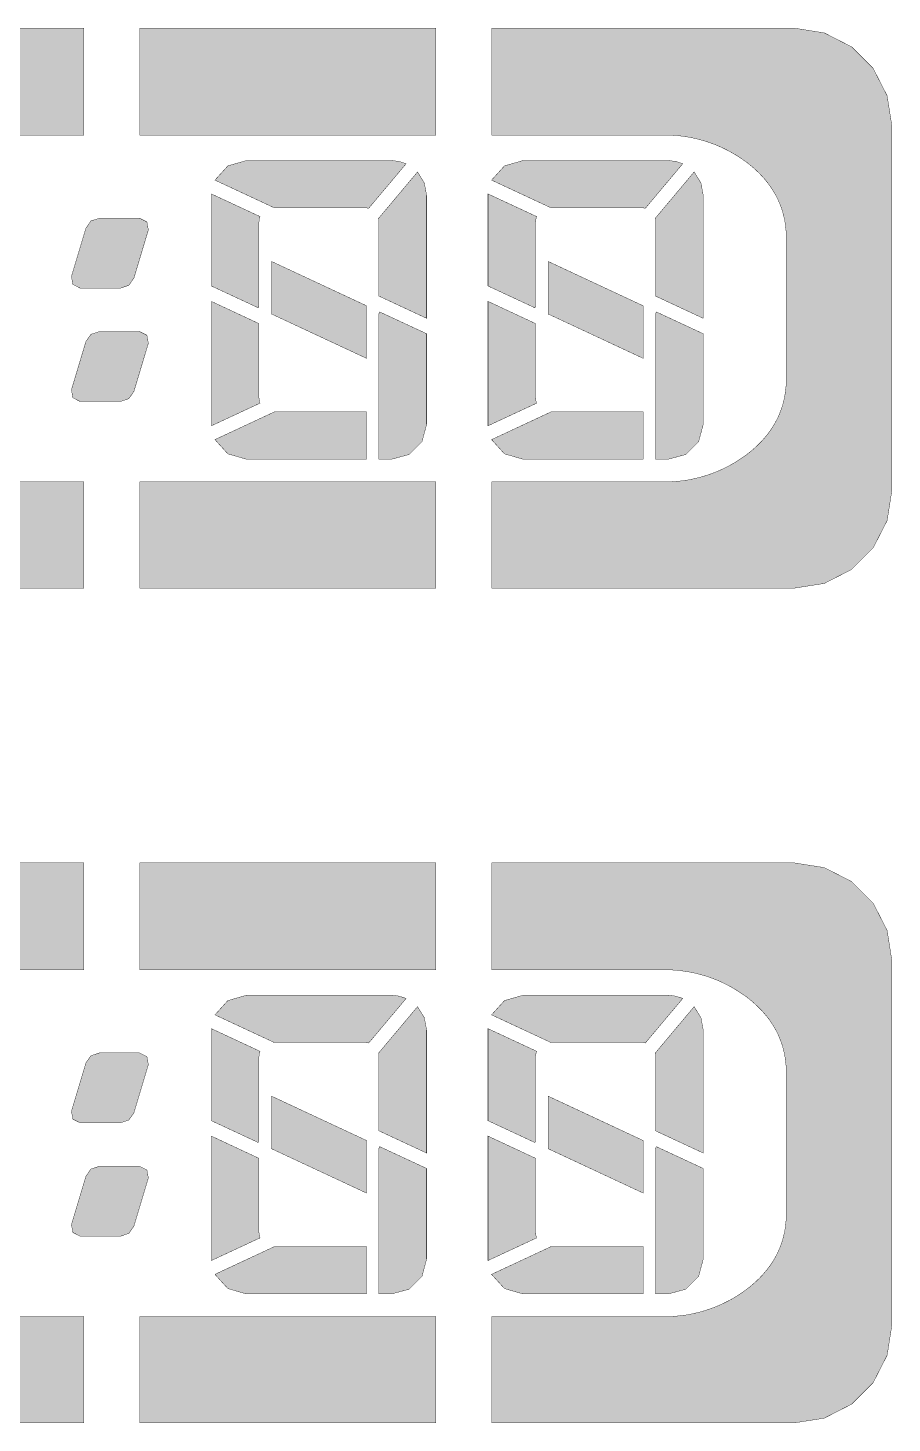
# Model space of a CAD drawing. Header units: millimetres. Extents: x 11.2 to 78.9, y -80.1 to -18.9.
# Drawn here: x 29.17 to 41.53, y -38.83 to -18.88 of the extents above; entities that cross this region are included whole.
import ezdxf

# ---------------------------------------------------------------- set-up
doc = ezdxf.new("R2010")
doc.units = ezdxf.units.MM
doc.header["$MEASUREMENT"] = 0
doc.layers.add('Top-Paste-Mask-Layer', color=7, linetype='Continuous', true_color=0x808080)

msp = doc.modelspace()

# ---------------------------------------------------------------- hatches: boundary and pattern name
at = {"layer": 'Top-Paste-Mask-Layer'}
for points in [[(21.789, -20.413), (21.789, -18.882), (29.972, -18.882), (29.972, -20.413)], [(30.772, -20.413), (30.772, -18.882), (35.006, -18.882), (35.006, -20.412)], [(40.129, -26.892), (35.806, -26.892), (35.806, -25.371), (38.333, -25.371), (38.388, -25.369), (38.442, -25.365), (38.496, -25.36), (38.549, -25.354), (38.601, -25.346), (38.654, -25.336), (38.705, -25.325), (38.756, -25.313), (38.807, -25.3), (38.857, -25.285), (38.907, -25.269), (38.956, -25.251), (39.004, -25.233), (39.052, -25.213), (39.099, -25.192), (39.145, -25.17), (39.191, -25.147), (39.236, -25.122), (39.28, -25.097), (39.324, -25.07), (39.366, -25.042), (39.408, -25.014), (39.449, -24.984), (39.489, -24.953), (39.528, -24.921), (39.565, -24.888), (39.602, -24.854), (39.638, -24.819), (39.672, -24.783), (39.705, -24.746), (39.737, -24.708), (39.767, -24.669), (39.796, -24.629), (39.823, -24.588), (39.849, -24.545), (39.873, -24.502), (39.896, -24.458), (39.916, -24.412), (39.935, -24.365), (39.953, -24.317), (39.968, -24.268), (39.981, -24.218), (39.993, -24.167), (40.002, -24.114), (40.009, -24.06), (40.015, -24.005), (40.018, -23.949), (40.019, -23.892), (40.019, -21.892), (40.018, -21.834), (40.015, -21.778), (40.009, -21.723), (40.002, -21.669), (39.993, -21.616), (39.981, -21.565), (39.968, -21.515), (39.953, -21.466), (39.935, -21.418), (39.916, -21.371), (39.896, -21.326), (39.873, -21.281), (39.849, -21.238), (39.823, -21.196), (39.796, -21.154), (39.767, -21.114), (39.737, -21.075), (39.705, -21.037), (39.672, -21), (39.638, -20.964), (39.602, -20.929), (39.565, -20.895), (39.528, -20.862), (39.489, -20.83), (39.449, -20.799), (39.408, -20.77), (39.366, -20.741), (39.324, -20.713), (39.28, -20.687), (39.236, -20.661), (39.191, -20.637), (39.145, -20.613), (39.099, -20.591), (39.052, -20.57), (39.004, -20.55), (38.956, -20.532), (38.907, -20.514), (38.857, -20.498), (38.807, -20.484), (38.756, -20.47), (38.705, -20.458), (38.654, -20.447), (38.601, -20.438), (38.549, -20.43), (38.496, -20.423), (38.442, -20.418), (38.388, -20.414), (38.333, -20.412), (35.806, -20.412), (35.806, -18.882), (40.129, -18.882), (40.562, -18.95), (40.952, -19.149), (41.262, -19.459), (41.461, -19.849), (41.529, -20.282), (41.529, -25.492), (41.461, -25.925), (41.262, -26.315), (40.952, -26.625), (40.562, -26.824)], [(34.583, -20.821), (34.047, -21.459), (34.021, -21.454), (33.994, -21.452), (32.697, -21.452), (31.848, -21.056), (32.033, -20.852), (32.297, -20.776), (34.376, -20.776), (34.481, -20.788)], [(34.876, -21.276), (34.876, -23.033), (34.194, -22.715), (34.194, -21.652), (34.193, -21.627), (34.188, -21.603), (34.745, -20.939), (34.842, -21.096)], [(38.539, -20.821), (38.003, -21.459), (37.977, -21.454), (37.95, -21.452), (36.653, -21.452), (35.804, -21.056), (35.989, -20.852), (36.253, -20.776), (38.332, -20.776), (38.437, -20.788)], [(38.832, -21.276), (38.832, -23.033), (38.15, -22.715), (38.15, -21.652), (38.149, -21.627), (38.144, -21.603), (38.701, -20.939), (38.798, -21.096)], [(31.797, -21.253), (32.493, -21.577), (32.482, -21.614), (32.478, -21.652), (32.478, -22.859), (32.467, -22.882), (31.797, -22.57), (31.797, -21.276), (31.797, -21.265)], [(35.753, -21.253), (36.449, -21.577), (36.438, -21.614), (36.434, -21.652), (36.434, -22.859), (36.423, -22.882), (35.753, -22.57), (35.753, -21.276), (35.753, -21.265)], [(30.497, -22.601), (29.921, -22.601), (29.816, -22.548), (29.796, -22.433), (30.003, -21.743), (30.075, -21.64), (30.195, -21.601), (30.771, -21.601), (30.875, -21.653), (30.896, -21.768), (30.689, -22.458), (30.616, -22.561)], [(32.658, -22.971), (32.658, -22.219), (34.014, -22.852), (34.014, -23.604)], [(36.614, -22.971), (36.614, -22.219), (37.97, -22.852), (37.97, -23.604)], [(32.493, -24.246), (31.797, -24.57), (31.797, -24.558), (31.797, -24.547), (31.797, -22.79), (32.478, -23.108), (32.478, -24.171), (32.482, -24.209)], [(34.376, -25.047), (34.194, -25.047), (34.194, -22.964), (34.205, -22.941), (34.876, -23.253), (34.876, -24.547), (34.809, -24.797), (34.626, -24.98)], [(36.449, -24.246), (35.753, -24.57), (35.753, -24.558), (35.753, -24.547), (35.753, -22.79), (36.434, -23.108), (36.434, -24.171), (36.438, -24.209)], [(38.332, -25.047), (38.15, -25.047), (38.15, -22.964), (38.161, -22.941), (38.832, -23.253), (38.832, -24.547), (38.765, -24.797), (38.582, -24.98)], [(30.497, -24.222), (29.921, -24.222), (29.816, -24.169), (29.796, -24.054), (30.003, -23.364), (30.075, -23.261), (30.195, -23.222), (30.771, -23.222), (30.875, -23.274), (30.896, -23.389), (30.689, -24.079), (30.616, -24.182)], [(34.014, -25.047), (32.297, -25.047), (32.033, -24.971), (31.848, -24.767), (32.697, -24.371), (33.994, -24.371), (34.004, -24.371), (34.014, -24.37)], [(37.97, -25.047), (36.253, -25.047), (35.989, -24.971), (35.804, -24.767), (36.653, -24.371), (37.95, -24.371), (37.96, -24.371), (37.97, -24.37)], [(29.972, -26.892), (21.789, -26.892), (21.789, -25.372), (29.972, -25.372)], [(35.006, -26.892), (30.772, -26.892), (30.772, -25.372), (35.006, -25.371)], [(21.789, -32.351), (21.789, -30.82), (29.972, -30.82), (29.972, -32.351)], [(30.772, -32.351), (30.772, -30.82), (35.006, -30.82), (35.006, -32.35)], [(40.129, -38.83), (35.806, -38.83), (35.806, -37.309), (38.333, -37.309), (38.388, -37.307), (38.442, -37.303), (38.496, -37.298), (38.549, -37.292), (38.601, -37.284), (38.654, -37.274), (38.705, -37.263), (38.756, -37.251), (38.807, -37.238), (38.857, -37.223), (38.907, -37.207), (38.956, -37.189), (39.004, -37.171), (39.052, -37.151), (39.099, -37.13), (39.145, -37.108), (39.191, -37.085), (39.236, -37.06), (39.28, -37.035), (39.324, -37.008), (39.366, -36.98), (39.408, -36.952), (39.449, -36.922), (39.489, -36.891), (39.528, -36.859), (39.565, -36.826), (39.602, -36.792), (39.638, -36.757), (39.672, -36.721), (39.705, -36.684), (39.737, -36.646), (39.767, -36.607), (39.796, -36.567), (39.823, -36.526), (39.849, -36.483), (39.873, -36.44), (39.896, -36.396), (39.916, -36.35), (39.935, -36.303), (39.953, -36.255), (39.968, -36.206), (39.981, -36.156), (39.993, -36.105), (40.002, -36.052), (40.009, -35.998), (40.015, -35.943), (40.018, -35.887), (40.019, -35.83), (40.019, -33.83), (40.018, -33.772), (40.015, -33.716), (40.009, -33.661), (40.002, -33.607), (39.993, -33.554), (39.981, -33.503), (39.968, -33.453), (39.953, -33.404), (39.935, -33.356), (39.916, -33.309), (39.896, -33.264), (39.873, -33.219), (39.849, -33.176), (39.823, -33.134), (39.796, -33.092), (39.767, -33.052), (39.737, -33.013), (39.705, -32.975), (39.672, -32.938), (39.638, -32.902), (39.602, -32.867), (39.565, -32.833), (39.528, -32.8), (39.489, -32.768), (39.449, -32.737), (39.408, -32.708), (39.366, -32.679), (39.324, -32.651), (39.28, -32.625), (39.236, -32.599), (39.191, -32.575), (39.145, -32.551), (39.099, -32.529), (39.052, -32.508), (39.004, -32.488), (38.956, -32.47), (38.907, -32.452), (38.857, -32.436), (38.807, -32.422), (38.756, -32.408), (38.705, -32.396), (38.654, -32.385), (38.601, -32.376), (38.549, -32.368), (38.496, -32.361), (38.442, -32.356), (38.388, -32.352), (38.333, -32.35), (35.806, -32.35), (35.806, -30.82), (40.129, -30.82), (40.562, -30.888), (40.952, -31.087), (41.262, -31.397), (41.461, -31.787), (41.529, -32.22), (41.529, -37.43), (41.461, -37.863), (41.262, -38.253), (40.952, -38.563), (40.562, -38.762)], [(34.583, -32.759), (34.047, -33.397), (34.021, -33.392), (33.994, -33.39), (32.697, -33.39), (31.848, -32.994), (32.033, -32.79), (32.297, -32.714), (34.376, -32.714), (34.481, -32.726)], [(38.539, -32.759), (38.003, -33.397), (37.977, -33.392), (37.95, -33.39), (36.653, -33.39), (35.804, -32.994), (35.989, -32.79), (36.253, -32.714), (38.332, -32.714), (38.437, -32.726)], [(34.876, -33.214), (34.876, -34.971), (34.194, -34.653), (34.194, -33.59), (34.193, -33.565), (34.188, -33.541), (34.745, -32.877), (34.842, -33.034)], [(38.832, -33.214), (38.832, -34.971), (38.15, -34.653), (38.15, -33.59), (38.149, -33.565), (38.144, -33.541), (38.701, -32.877), (38.798, -33.034)], [(31.797, -33.191), (32.493, -33.515), (32.482, -33.552), (32.478, -33.59), (32.478, -34.797), (32.467, -34.82), (31.797, -34.508), (31.797, -33.214), (31.797, -33.203)], [(35.753, -33.191), (36.449, -33.515), (36.438, -33.552), (36.434, -33.59), (36.434, -34.797), (36.423, -34.82), (35.753, -34.508), (35.753, -33.214), (35.753, -33.203)], [(30.497, -34.539), (29.921, -34.539), (29.816, -34.486), (29.796, -34.371), (30.003, -33.681), (30.075, -33.578), (30.195, -33.539), (30.771, -33.539), (30.875, -33.591), (30.896, -33.706), (30.689, -34.396), (30.616, -34.499)], [(32.658, -34.909), (32.658, -34.157), (34.014, -34.79), (34.014, -35.542)], [(36.614, -34.909), (36.614, -34.157), (37.97, -34.79), (37.97, -35.542)], [(32.493, -36.184), (31.797, -36.508), (31.797, -36.496), (31.797, -36.485), (31.797, -34.728), (32.478, -35.046), (32.478, -36.109), (32.482, -36.147)], [(34.376, -36.985), (34.194, -36.985), (34.194, -34.902), (34.205, -34.879), (34.876, -35.191), (34.876, -36.485), (34.809, -36.735), (34.626, -36.918)], [(36.449, -36.184), (35.753, -36.508), (35.753, -36.496), (35.753, -36.485), (35.753, -34.728), (36.434, -35.046), (36.434, -36.109), (36.438, -36.147)], [(38.332, -36.985), (38.15, -36.985), (38.15, -34.902), (38.161, -34.879), (38.832, -35.191), (38.832, -36.485), (38.765, -36.735), (38.582, -36.918)], [(30.497, -36.16), (29.921, -36.16), (29.816, -36.107), (29.796, -35.992), (30.003, -35.302), (30.075, -35.199), (30.195, -35.16), (30.771, -35.16), (30.875, -35.212), (30.896, -35.327), (30.689, -36.017), (30.616, -36.12)], [(34.014, -36.985), (32.297, -36.985), (32.033, -36.909), (31.848, -36.705), (32.697, -36.309), (33.994, -36.309), (34.004, -36.309), (34.014, -36.308)], [(37.97, -36.985), (36.253, -36.985), (35.989, -36.909), (35.804, -36.705), (36.653, -36.309), (37.95, -36.309), (37.96, -36.309), (37.97, -36.308)], [(29.972, -38.83), (21.789, -38.83), (21.789, -37.31), (29.972, -37.31)], [(35.006, -38.83), (30.772, -38.83), (30.772, -37.31), (35.006, -37.309)]]:
    msp.add_hatch(color=256, dxfattribs=at).paths.add_polyline_path(points)

# ---------------------------------------------------------------- linework, layer by layer
at = {"layer": 'Top-Paste-Mask-Layer', "const_width": 0.00508}
for points in [[(21.789, -20.413), (21.789, -18.882), (29.972, -18.882), (29.972, -20.413)], [(30.772, -20.413), (30.772, -18.882), (35.006, -18.882), (35.006, -20.412)], [(40.129, -26.892), (35.806, -26.892), (35.806, -25.371), (38.333, -25.371), (38.388, -25.369), (38.442, -25.365), (38.496, -25.36), (38.549, -25.354), (38.601, -25.346), (38.654, -25.336), (38.705, -25.325), (38.756, -25.313), (38.807, -25.3), (38.857, -25.285), (38.907, -25.269), (38.956, -25.251), (39.004, -25.233), (39.052, -25.213), (39.099, -25.192), (39.145, -25.17), (39.191, -25.147), (39.236, -25.122), (39.28, -25.097), (39.324, -25.07), (39.366, -25.042), (39.408, -25.014), (39.449, -24.984), (39.489, -24.953), (39.528, -24.921), (39.565, -24.888), (39.602, -24.854), (39.638, -24.819), (39.672, -24.783), (39.705, -24.746), (39.737, -24.708), (39.767, -24.669), (39.796, -24.629), (39.823, -24.588), (39.849, -24.545), (39.873, -24.502), (39.896, -24.458), (39.916, -24.412), (39.935, -24.365), (39.953, -24.317), (39.968, -24.268), (39.981, -24.218), (39.993, -24.167), (40.002, -24.114), (40.009, -24.06), (40.015, -24.005), (40.018, -23.949), (40.019, -23.892), (40.019, -21.892), (40.018, -21.834), (40.015, -21.778), (40.009, -21.723), (40.002, -21.669), (39.993, -21.616), (39.981, -21.565), (39.968, -21.515), (39.953, -21.466), (39.935, -21.418), (39.916, -21.371), (39.896, -21.326), (39.873, -21.281), (39.849, -21.238), (39.823, -21.196), (39.796, -21.154), (39.767, -21.114), (39.737, -21.075), (39.705, -21.037), (39.672, -21), (39.638, -20.964), (39.602, -20.929), (39.565, -20.895), (39.528, -20.862), (39.489, -20.83), (39.449, -20.799), (39.408, -20.77), (39.366, -20.741), (39.324, -20.713), (39.28, -20.687), (39.236, -20.661), (39.191, -20.637), (39.145, -20.613), (39.099, -20.591), (39.052, -20.57), (39.004, -20.55), (38.956, -20.532), (38.907, -20.514), (38.857, -20.498), (38.807, -20.484), (38.756, -20.47), (38.705, -20.458), (38.654, -20.447), (38.601, -20.438), (38.549, -20.43), (38.496, -20.423), (38.442, -20.418), (38.388, -20.414), (38.333, -20.412), (35.806, -20.412), (35.806, -18.882), (40.129, -18.882), (40.562, -18.95), (40.952, -19.149), (41.262, -19.459), (41.461, -19.849), (41.529, -20.282), (41.529, -25.492), (41.461, -25.925), (41.262, -26.315), (40.952, -26.625), (40.562, -26.824)], [(34.583, -20.821), (34.047, -21.459), (34.021, -21.454), (33.994, -21.452), (32.697, -21.452), (31.848, -21.056), (32.033, -20.852), (32.297, -20.776), (34.376, -20.776), (34.481, -20.788)], [(34.876, -21.276), (34.876, -23.033), (34.194, -22.715), (34.194, -21.652), (34.193, -21.627), (34.188, -21.603), (34.745, -20.939), (34.842, -21.096)], [(38.539, -20.821), (38.003, -21.459), (37.977, -21.454), (37.95, -21.452), (36.653, -21.452), (35.804, -21.056), (35.989, -20.852), (36.253, -20.776), (38.332, -20.776), (38.437, -20.788)], [(38.832, -21.276), (38.832, -23.033), (38.15, -22.715), (38.15, -21.652), (38.149, -21.627), (38.144, -21.603), (38.701, -20.939), (38.798, -21.096)], [(31.797, -21.253), (32.493, -21.577), (32.482, -21.614), (32.478, -21.652), (32.478, -22.859), (32.467, -22.882), (31.797, -22.57), (31.797, -21.276), (31.797, -21.265)], [(35.753, -21.253), (36.449, -21.577), (36.438, -21.614), (36.434, -21.652), (36.434, -22.859), (36.423, -22.882), (35.753, -22.57), (35.753, -21.276), (35.753, -21.265)], [(30.497, -22.601), (29.921, -22.601), (29.816, -22.548), (29.796, -22.433), (30.003, -21.743), (30.075, -21.64), (30.195, -21.601), (30.771, -21.601), (30.875, -21.653), (30.896, -21.768), (30.689, -22.458), (30.616, -22.561)], [(32.658, -22.971), (32.658, -22.219), (34.014, -22.852), (34.014, -23.604)], [(36.614, -22.971), (36.614, -22.219), (37.97, -22.852), (37.97, -23.604)], [(32.493, -24.246), (31.797, -24.57), (31.797, -24.558), (31.797, -24.547), (31.797, -22.79), (32.478, -23.108), (32.478, -24.171), (32.482, -24.209)], [(34.376, -25.047), (34.194, -25.047), (34.194, -22.964), (34.205, -22.941), (34.876, -23.253), (34.876, -24.547), (34.809, -24.797), (34.626, -24.98)], [(36.449, -24.246), (35.753, -24.57), (35.753, -24.558), (35.753, -24.547), (35.753, -22.79), (36.434, -23.108), (36.434, -24.171), (36.438, -24.209)], [(38.332, -25.047), (38.15, -25.047), (38.15, -22.964), (38.161, -22.941), (38.832, -23.253), (38.832, -24.547), (38.765, -24.797), (38.582, -24.98)], [(30.497, -24.222), (29.921, -24.222), (29.816, -24.169), (29.796, -24.054), (30.003, -23.364), (30.075, -23.261), (30.195, -23.222), (30.771, -23.222), (30.875, -23.274), (30.896, -23.389), (30.689, -24.079), (30.616, -24.182)], [(34.014, -25.047), (32.297, -25.047), (32.033, -24.971), (31.848, -24.767), (32.697, -24.371), (33.994, -24.371), (34.004, -24.371), (34.014, -24.37)], [(37.97, -25.047), (36.253, -25.047), (35.989, -24.971), (35.804, -24.767), (36.653, -24.371), (37.95, -24.371), (37.96, -24.371), (37.97, -24.37)], [(29.972, -26.892), (21.789, -26.892), (21.789, -25.372), (29.972, -25.372)], [(35.006, -26.892), (30.772, -26.892), (30.772, -25.372), (35.006, -25.371)], [(21.789, -32.351), (21.789, -30.82), (29.972, -30.82), (29.972, -32.351)], [(30.772, -32.351), (30.772, -30.82), (35.006, -30.82), (35.006, -32.35)], [(40.129, -38.83), (35.806, -38.83), (35.806, -37.309), (38.333, -37.309), (38.388, -37.307), (38.442, -37.303), (38.496, -37.298), (38.549, -37.292), (38.601, -37.284), (38.654, -37.274), (38.705, -37.263), (38.756, -37.251), (38.807, -37.238), (38.857, -37.223), (38.907, -37.207), (38.956, -37.189), (39.004, -37.171), (39.052, -37.151), (39.099, -37.13), (39.145, -37.108), (39.191, -37.085), (39.236, -37.06), (39.28, -37.035), (39.324, -37.008), (39.366, -36.98), (39.408, -36.952), (39.449, -36.922), (39.489, -36.891), (39.528, -36.859), (39.565, -36.826), (39.602, -36.792), (39.638, -36.757), (39.672, -36.721), (39.705, -36.684), (39.737, -36.646), (39.767, -36.607), (39.796, -36.567), (39.823, -36.526), (39.849, -36.483), (39.873, -36.44), (39.896, -36.396), (39.916, -36.35), (39.935, -36.303), (39.953, -36.255), (39.968, -36.206), (39.981, -36.156), (39.993, -36.105), (40.002, -36.052), (40.009, -35.998), (40.015, -35.943), (40.018, -35.887), (40.019, -35.83), (40.019, -33.83), (40.018, -33.772), (40.015, -33.716), (40.009, -33.661), (40.002, -33.607), (39.993, -33.554), (39.981, -33.503), (39.968, -33.453), (39.953, -33.404), (39.935, -33.356), (39.916, -33.309), (39.896, -33.264), (39.873, -33.219), (39.849, -33.176), (39.823, -33.134), (39.796, -33.092), (39.767, -33.052), (39.737, -33.013), (39.705, -32.975), (39.672, -32.938), (39.638, -32.902), (39.602, -32.867), (39.565, -32.833), (39.528, -32.8), (39.489, -32.768), (39.449, -32.737), (39.408, -32.708), (39.366, -32.679), (39.324, -32.651), (39.28, -32.625), (39.236, -32.599), (39.191, -32.575), (39.145, -32.551), (39.099, -32.529), (39.052, -32.508), (39.004, -32.488), (38.956, -32.47), (38.907, -32.452), (38.857, -32.436), (38.807, -32.422), (38.756, -32.408), (38.705, -32.396), (38.654, -32.385), (38.601, -32.376), (38.549, -32.368), (38.496, -32.361), (38.442, -32.356), (38.388, -32.352), (38.333, -32.35), (35.806, -32.35), (35.806, -30.82), (40.129, -30.82), (40.562, -30.888), (40.952, -31.087), (41.262, -31.397), (41.461, -31.787), (41.529, -32.22), (41.529, -37.43), (41.461, -37.863), (41.262, -38.253), (40.952, -38.563), (40.562, -38.762)], [(34.583, -32.759), (34.047, -33.397), (34.021, -33.392), (33.994, -33.39), (32.697, -33.39), (31.848, -32.994), (32.033, -32.79), (32.297, -32.714), (34.376, -32.714), (34.481, -32.726)], [(38.539, -32.759), (38.003, -33.397), (37.977, -33.392), (37.95, -33.39), (36.653, -33.39), (35.804, -32.994), (35.989, -32.79), (36.253, -32.714), (38.332, -32.714), (38.437, -32.726)], [(34.876, -33.214), (34.876, -34.971), (34.194, -34.653), (34.194, -33.59), (34.193, -33.565), (34.188, -33.541), (34.745, -32.877), (34.842, -33.034)], [(38.832, -33.214), (38.832, -34.971), (38.15, -34.653), (38.15, -33.59), (38.149, -33.565), (38.144, -33.541), (38.701, -32.877), (38.798, -33.034)], [(31.797, -33.191), (32.493, -33.515), (32.482, -33.552), (32.478, -33.59), (32.478, -34.797), (32.467, -34.82), (31.797, -34.508), (31.797, -33.214), (31.797, -33.203)], [(35.753, -33.191), (36.449, -33.515), (36.438, -33.552), (36.434, -33.59), (36.434, -34.797), (36.423, -34.82), (35.753, -34.508), (35.753, -33.214), (35.753, -33.203)], [(30.497, -34.539), (29.921, -34.539), (29.816, -34.486), (29.796, -34.371), (30.003, -33.681), (30.075, -33.578), (30.195, -33.539), (30.771, -33.539), (30.875, -33.591), (30.896, -33.706), (30.689, -34.396), (30.616, -34.499)], [(32.658, -34.909), (32.658, -34.157), (34.014, -34.79), (34.014, -35.542)], [(36.614, -34.909), (36.614, -34.157), (37.97, -34.79), (37.97, -35.542)], [(32.493, -36.184), (31.797, -36.508), (31.797, -36.496), (31.797, -36.485), (31.797, -34.728), (32.478, -35.046), (32.478, -36.109), (32.482, -36.147)], [(34.376, -36.985), (34.194, -36.985), (34.194, -34.902), (34.205, -34.879), (34.876, -35.191), (34.876, -36.485), (34.809, -36.735), (34.626, -36.918)], [(36.449, -36.184), (35.753, -36.508), (35.753, -36.496), (35.753, -36.485), (35.753, -34.728), (36.434, -35.046), (36.434, -36.109), (36.438, -36.147)], [(38.332, -36.985), (38.15, -36.985), (38.15, -34.902), (38.161, -34.879), (38.832, -35.191), (38.832, -36.485), (38.765, -36.735), (38.582, -36.918)], [(30.497, -36.16), (29.921, -36.16), (29.816, -36.107), (29.796, -35.992), (30.003, -35.302), (30.075, -35.199), (30.195, -35.16), (30.771, -35.16), (30.875, -35.212), (30.896, -35.327), (30.689, -36.017), (30.616, -36.12)], [(34.014, -36.985), (32.297, -36.985), (32.033, -36.909), (31.848, -36.705), (32.697, -36.309), (33.994, -36.309), (34.004, -36.309), (34.014, -36.308)], [(37.97, -36.985), (36.253, -36.985), (35.989, -36.909), (35.804, -36.705), (36.653, -36.309), (37.95, -36.309), (37.96, -36.309), (37.97, -36.308)], [(29.972, -38.83), (21.789, -38.83), (21.789, -37.31), (29.972, -37.31)], [(35.006, -38.83), (30.772, -38.83), (30.772, -37.31), (35.006, -37.309)]]:
    msp.add_lwpolyline(points, close=True, dxfattribs=at)

doc.saveas('drawing.dxf')
